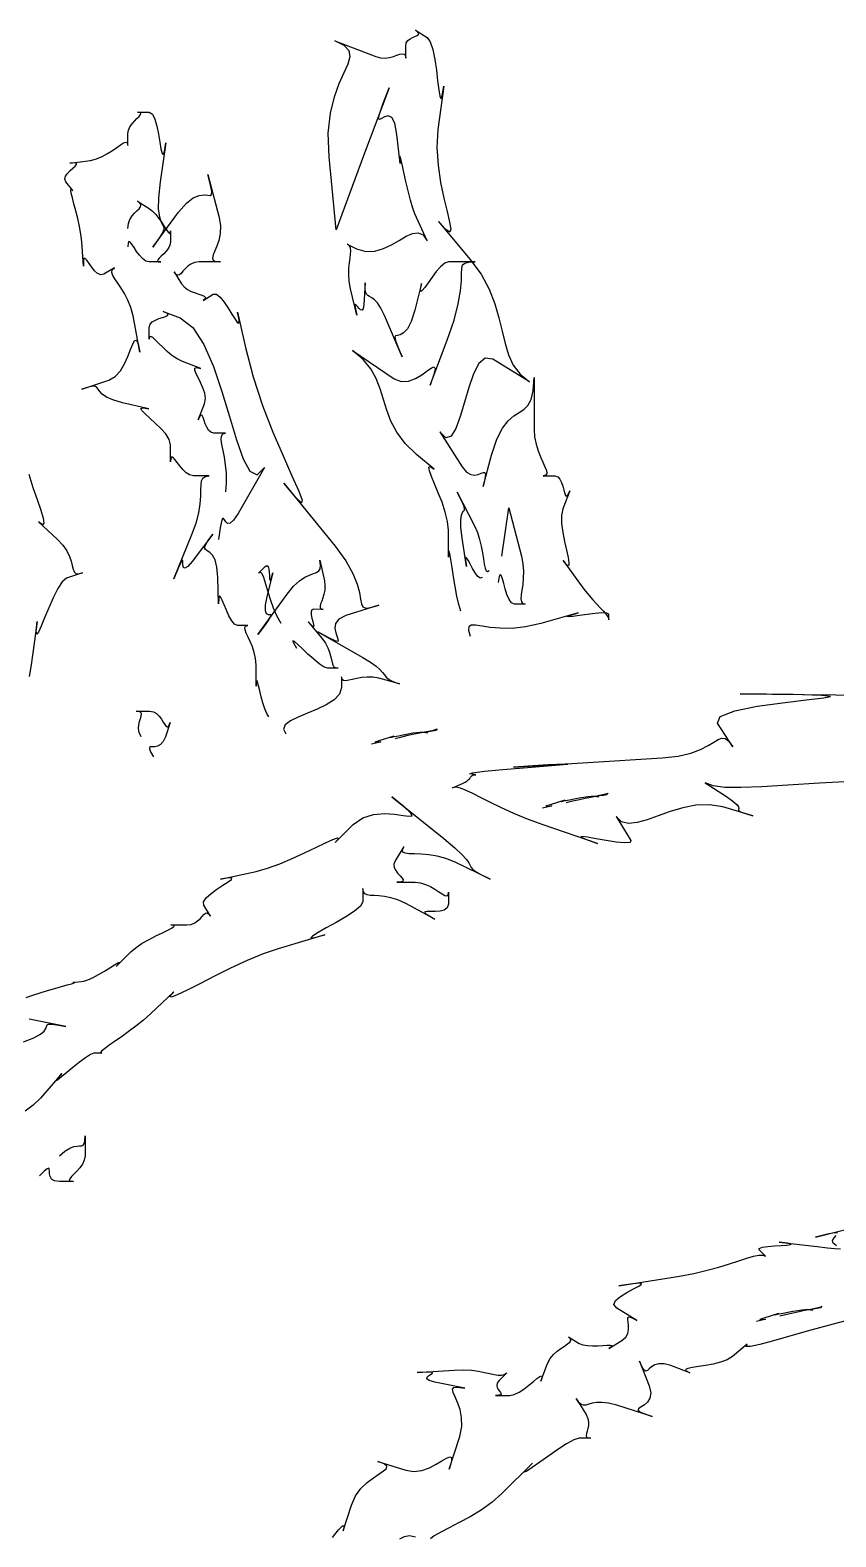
# Model space of a CAD drawing. Extents: x 20 to 243, y 20 to 241.
# Drawn here: x 85.7 to 123.4, y 166.4 to 236.8 of the extents above; entities that cross this region are included whole.
import ezdxf

# ---------------------------------------------------------------- set-up
doc = ezdxf.new("R2010")
doc.units = 0

msp = doc.modelspace()

# ---------------------------------------------------------------- linework, layer by layer
for points in [[(105.854, 209.678), (105.762, 209.982), (105.674, 210.377), (105.592, 210.824), (105.517, 211.285), (105.45, 211.722), (105.393, 212.096), (105.346, 212.369), (105.311, 212.504), (105.29, 212.461), (105.282, 212.203), (105.282, 213.465), (105.241, 213.871), (105.133, 214.313), (104.98, 214.769), (104.807, 215.213), (104.635, 215.624), (104.488, 215.976), (104.389, 216.245), (104.36, 216.408), (104.425, 216.442), (104.607, 216.321), (103.782, 217.006), (103.249, 217.523), (102.865, 218.043), (102.593, 218.561), (102.398, 219.075), (102.243, 219.581), (102.091, 220.075), (101.906, 220.553), (101.652, 221.013), (101.292, 221.449), (100.79, 221.86), (102.74, 220.54), (103.072, 220.41), (103.408, 220.43), (103.733, 220.552), (104.031, 220.727), (104.288, 220.909), (104.489, 221.049), (104.617, 221.1), (104.659, 221.015), (104.599, 220.746), (104.422, 220.244), (105.225, 222.355), (105.544, 223.289), (105.74, 224.049), (105.845, 224.653), (105.887, 225.119), (105.897, 225.464), (105.906, 225.707), (105.944, 225.865), (106.04, 225.955), (106.225, 225.996), (106.53, 226.006), (105.282, 226.006), (105.105, 225.944), (104.91, 225.782), (104.709, 225.553), (104.512, 225.293), (104.33, 225.036), (104.174, 224.815), (104.055, 224.667), (103.983, 224.624), (103.97, 224.721), (104.025, 224.994), (103.712, 223.756), (103.538, 223.217), (103.358, 222.877), (103.182, 222.688), (103.023, 222.602), (102.894, 222.571), (102.806, 222.547), (102.772, 222.483), (102.804, 222.33), (102.914, 222.041), (103.115, 221.568), (102.282, 223.506), (102.113, 223.852), (101.958, 224.089), (101.819, 224.242), (101.696, 224.335), (101.591, 224.394), (101.506, 224.442), (101.442, 224.505), (101.401, 224.607), (101.383, 224.773), (101.39, 225.026), (101.322, 224.006), (101.291, 223.825), (101.238, 223.757), (101.171, 223.771), (101.098, 223.834), (101.027, 223.917), (100.966, 223.987), (100.923, 224.014), (100.907, 223.965), (100.926, 223.811), (100.988, 223.519), (100.702, 224.756), (100.64, 225.109), (100.618, 225.427), (100.625, 225.711), (100.649, 225.962), (100.68, 226.181), (100.706, 226.369), (100.717, 226.527), (100.701, 226.656), (100.646, 226.759), (100.543, 226.834), (100.982, 226.624), (101.421, 226.496), (101.843, 226.511), (102.244, 226.63), (102.623, 226.811), (102.977, 227.017), (103.304, 227.205), (103.6, 227.338), (103.865, 227.374), (104.094, 227.274), (104.286, 226.998), (103.712, 228.256), (103.612, 228.526), (103.505, 228.895), (103.396, 229.325), (103.291, 229.774), (103.194, 230.201), (103.11, 230.568), (103.046, 230.833), (103.006, 230.956), (102.996, 230.896), (103.021, 230.615), (102.874, 231.97), (102.772, 232.494), (102.627, 232.76), (102.461, 232.837), (102.295, 232.798), (102.15, 232.715), (102.049, 232.66), (102.012, 232.704), (102.06, 232.919), (102.216, 233.377), (102.5, 234.15), (101.314, 230.97), (100.023, 227.506), (100.023, 227.506), (99.695, 230.92), (99.695, 230.92), (99.66, 232.031), (99.759, 232.96), (99.945, 233.729), (100.175, 234.357), (100.404, 234.866), (100.586, 235.276), (100.678, 235.608), (100.634, 235.883), (100.409, 236.121), (99.96, 236.344), (101.883, 235.606), (102.109, 235.547), (102.324, 235.539), (102.525, 235.566), (102.708, 235.615), (102.871, 235.67), (103.011, 235.717), (103.125, 235.741), (103.21, 235.728), (103.264, 235.663), (103.282, 235.531), (103.282, 236.096), (103.31, 236.246), (103.382, 236.359), (103.483, 236.443), (103.599, 236.507), (103.713, 236.556), (103.811, 236.598), (103.877, 236.641), (103.896, 236.692), (103.853, 236.758), (103.732, 236.846), (104.282, 236.506), (104.43, 236.305), (104.548, 235.944), (104.641, 235.48), (104.715, 234.972), (104.775, 234.478), (104.827, 234.054), (104.876, 233.76), (104.927, 233.652), (104.987, 233.788), (105.06, 234.227), (104.788, 232.197), (104.74, 231.363), (104.792, 230.529), (104.911, 229.728), (105.063, 228.994), (105.216, 228.361), (105.335, 227.863), (105.387, 227.534), (105.339, 227.407), (105.157, 227.517), (104.808, 227.898), (106.288, 226.142), (106.81, 225.429), (107.187, 224.729), (107.453, 224.048), (107.644, 223.394), (107.791, 222.773), (107.929, 222.192), (108.092, 221.658), (108.313, 221.177), (108.627, 220.757), (109.066, 220.403), (107.354, 221.462), (107, 221.515), (106.702, 221.256), (106.449, 220.768), (106.227, 220.136), (106.025, 219.444), (105.83, 218.778), (105.63, 218.221), (105.412, 217.859), (105.165, 217.776), (104.875, 218.057), (105.925, 216.421), (106.125, 216.183), (106.32, 216.068), (106.504, 216.043), (106.669, 216.074), (106.81, 216.125), (106.918, 216.164), (106.988, 216.156), (107.012, 216.066), (106.984, 215.861), (106.897, 215.507), (107.295, 216.975), (107.542, 217.715), (107.804, 218.232), (108.071, 218.578), (108.334, 218.804), (108.583, 218.964), (108.809, 219.11), (109.001, 219.294), (109.151, 219.568), (109.248, 219.985), (109.282, 220.598), (109.282, 218.173), (109.309, 217.822), (109.379, 217.49), (109.477, 217.179), (109.589, 216.895), (109.7, 216.643), (109.795, 216.426), (109.859, 216.249), (109.877, 216.117), (109.835, 216.035), (109.718, 216.006), (110.251, 216.006), (110.391, 215.964), (110.497, 215.852), (110.575, 215.695), (110.634, 215.516), (110.679, 215.338), (110.717, 215.187), (110.757, 215.084), (110.805, 215.055), (110.867, 215.122), (110.952, 215.309), (110.625, 214.458), (110.567, 214.155), (110.575, 213.779), (110.63, 213.362), (110.711, 212.937), (110.799, 212.537), (110.874, 212.194), (110.917, 211.94), (110.907, 211.809), (110.824, 211.834), (110.65, 212.046), (111.407, 210.99), (111.629, 210.692), (111.84, 210.431), (112.036, 210.204), (112.215, 210.006), (112.375, 209.836), (112.512, 209.689), (112.624, 209.564), (112.708, 209.456), (112.76, 209.362), (112.779, 209.28), (112.775, 209.538), (112.687, 209.589), (112.458, 209.595), (112.135, 209.57), (111.767, 209.526), (111.403, 209.476), (111.092, 209.434), (110.882, 209.412), (110.821, 209.423), (110.958, 209.481), (111.342, 209.597), (109.598, 209.097), (108.889, 208.938), (108.257, 208.874), (107.705, 208.876), (107.235, 208.919), (106.85, 208.974), (106.553, 209.016), (106.347, 209.017), (106.235, 208.951), (106.219, 208.79), (106.303, 208.509)], [(96.88, 204.742), (96.783, 204.889), (96.691, 205.113), (96.606, 205.385), (96.527, 205.675), (96.458, 205.954), (96.398, 206.194), (96.349, 206.364), (96.313, 206.435), (96.29, 206.378), (96.282, 206.164), (96.282, 207.173), (96.258, 207.469), (96.196, 207.751), (96.109, 208.013), (96.009, 208.254), (95.911, 208.468), (95.826, 208.651), (95.769, 208.801), (95.753, 208.912), (95.79, 208.982), (95.894, 209.006), (95.421, 209.006), (95.28, 209.068), (95.143, 209.23), (95.014, 209.459), (94.894, 209.719), (94.786, 209.976), (94.694, 210.197), (94.62, 210.346), (94.566, 210.388), (94.536, 210.291), (94.532, 210.019), (94.499, 211.256), (94.454, 211.74), (94.362, 212.074), (94.243, 212.29), (94.115, 212.422), (93.999, 212.502), (93.913, 212.563), (93.877, 212.638), (93.91, 212.759), (94.031, 212.96), (94.261, 213.273), (93.295, 212.006), (93.085, 211.765), (92.957, 211.686), (92.89, 211.723), (92.865, 211.826), (92.86, 211.95), (92.856, 212.044), (92.831, 212.063), (92.766, 211.959), (92.64, 211.683), (92.432, 211.188), (93.284, 213.256), (93.478, 213.797), (93.599, 214.275), (93.665, 214.692), (93.694, 215.048), (93.704, 215.347), (93.713, 215.588), (93.738, 215.773), (93.797, 215.903), (93.909, 215.981), (94.09, 216.006), (93.349, 216.006), (93.177, 216.046), (93.013, 216.151), (92.86, 216.298), (92.72, 216.466), (92.596, 216.632), (92.489, 216.774), (92.402, 216.87), (92.337, 216.897), (92.296, 216.834), (92.282, 216.659), (92.282, 217.456), (92.22, 217.705), (92.058, 217.965), (91.829, 218.226), (91.569, 218.476), (91.312, 218.705), (91.091, 218.901), (90.943, 219.053), (90.9, 219.151), (90.997, 219.184), (91.27, 219.14), (90.032, 219.426), (89.587, 219.553), (89.283, 219.687), (89.087, 219.82), (88.97, 219.944), (88.899, 220.051), (88.842, 220.133), (88.77, 220.184), (88.649, 220.194), (88.449, 220.156), (88.138, 220.063), (89.393, 220.476), (89.693, 220.647), (89.937, 220.915), (90.133, 221.242), (90.29, 221.586), (90.415, 221.908), (90.517, 222.169), (90.603, 222.328), (90.683, 222.344), (90.764, 222.18), (90.854, 221.794), (90.529, 223.494), (90.428, 223.882), (90.291, 224.224), (90.133, 224.525), (89.968, 224.788), (89.811, 225.016), (89.677, 225.211), (89.579, 225.378), (89.534, 225.519), (89.554, 225.637), (89.655, 225.736), (89.168, 225.435), (89.02, 225.403), (88.874, 225.468), (88.731, 225.599), (88.598, 225.765), (88.478, 225.937), (88.374, 226.084), (88.292, 226.175), (88.235, 226.181), (88.208, 226.071), (88.215, 225.815), (88.132, 226.947), (88.091, 227.3), (88.025, 227.671), (87.943, 228.042), (87.854, 228.399), (87.767, 228.725), (87.694, 229.004), (87.642, 229.222), (87.621, 229.361), (87.641, 229.407), (87.712, 229.344), (87.382, 229.756), (87.333, 229.884), (87.367, 230.017), (87.459, 230.15), (87.583, 230.277), (87.713, 230.394), (87.824, 230.493), (87.891, 230.571), (87.888, 230.621), (87.789, 230.639), (87.57, 230.619), (88.532, 230.756), (88.815, 230.824), (89.084, 230.934), (89.335, 231.072), (89.564, 231.22), (89.768, 231.364), (89.943, 231.487), (90.086, 231.573), (90.192, 231.608), (90.259, 231.574), (90.282, 231.456), (90.282, 232.006), (90.31, 232.168), (90.382, 232.321), (90.483, 232.465), (90.599, 232.596), (90.713, 232.712), (90.811, 232.812), (90.877, 232.894), (90.896, 232.955), (90.853, 232.993), (90.732, 233.006), (91.282, 233.006), (91.433, 232.917), (91.553, 232.683), (91.648, 232.353), (91.723, 231.979), (91.784, 231.609), (91.836, 231.294), (91.885, 231.083), (91.937, 231.028), (91.996, 231.176), (92.069, 231.579), (91.797, 229.756), (91.715, 229.006), (91.71, 228.475), (91.759, 228.119), (91.835, 227.892), (91.914, 227.748), (91.969, 227.643), (91.976, 227.53), (91.909, 227.364), (91.742, 227.101), (91.45, 226.694), (92.659, 228.341), (93.024, 228.763), (93.346, 229.006), (93.622, 229.116), (93.848, 229.14), (94.023, 229.125), (94.143, 229.116), (94.206, 229.162), (94.209, 229.308), (94.151, 229.601), (94.027, 230.088), (94.55, 228.091), (94.615, 227.689), (94.604, 227.331), (94.541, 227.017), (94.449, 226.747), (94.352, 226.519), (94.274, 226.333), (94.239, 226.189), (94.269, 226.087), (94.389, 226.026), (94.622, 226.006), (93.629, 226.006), (93.41, 225.978), (93.23, 225.905), (93.084, 225.802), (92.964, 225.684), (92.865, 225.568), (92.78, 225.468), (92.702, 225.401), (92.625, 225.382), (92.542, 225.426), (92.447, 225.549), (92.792, 224.99), (92.917, 224.84), (93.075, 224.722), (93.251, 224.629), (93.432, 224.557), (93.602, 224.498), (93.748, 224.448), (93.856, 224.4), (93.91, 224.348), (93.897, 224.287), (93.803, 224.21), (94.27, 224.498), (94.425, 224.5), (94.604, 224.363), (94.793, 224.132), (94.981, 223.852), (95.156, 223.567), (95.306, 223.324), (95.419, 223.167), (95.483, 223.142), (95.487, 223.293), (95.418, 223.665), (95.782, 222.005), (96.143, 220.63), (96.588, 219.296), (97.071, 218.049), (97.544, 216.936), (97.962, 216.002), (98.278, 215.295), (98.444, 214.861), (98.415, 214.746), (98.143, 214.997), (97.582, 215.66), (99.986, 212.71), (100.484, 212.027), (100.813, 211.44), (101.012, 210.947), (101.119, 210.547), (101.173, 210.236), (101.214, 210.013), (101.281, 209.875), (101.412, 209.821), (101.646, 209.848), (102.023, 209.954), (100.486, 209.471), (100.156, 209.307), (99.998, 209.102), (99.965, 208.879), (100.008, 208.661), (100.079, 208.47), (100.13, 208.328), (100.113, 208.259), (99.979, 208.286), (99.68, 208.43), (99.168, 208.714), (101.282, 207.506), (101.638, 207.288), (101.896, 207.102), (102.076, 206.944), (102.202, 206.811), (102.293, 206.697), (102.372, 206.599), (102.46, 206.514), (102.579, 206.436), (102.75, 206.361), (102.995, 206.286), (102.032, 206.541), (101.749, 206.592), (101.48, 206.599), (101.23, 206.575), (101, 206.532), (100.796, 206.484), (100.621, 206.444), (100.478, 206.422), (100.372, 206.434), (100.305, 206.49), (100.282, 206.604), (100.282, 206.113), (100.188, 205.801), (99.935, 205.532), (99.569, 205.299), (99.136, 205.093), (98.681, 204.906), (98.25, 204.728), (97.889, 204.551), (97.644, 204.366), (97.559, 204.166), (97.681, 203.941)], [(90.282, 227.565), (90.31, 227.8), (90.382, 227.995), (90.483, 228.156), (90.599, 228.288), (90.713, 228.4), (90.811, 228.495), (90.877, 228.581), (90.896, 228.665), (90.853, 228.751), (90.732, 228.846), (91.282, 228.506), (91.444, 228.38), (91.597, 228.218), (91.741, 228.033), (91.872, 227.844), (91.988, 227.664), (92.088, 227.51), (92.17, 227.397), (92.231, 227.342), (92.269, 227.359), (92.282, 227.465), (92.282, 226.947), (92.255, 226.795), (92.182, 226.65), (92.081, 226.516), (91.965, 226.392), (91.851, 226.282), (91.753, 226.188), (91.687, 226.111), (91.668, 226.054), (91.711, 226.018), (91.832, 226.006), (91.282, 226.006), (91.12, 226.049), (90.967, 226.161), (90.824, 226.32), (90.692, 226.5), (90.576, 226.678), (90.476, 226.831), (90.394, 226.934), (90.333, 226.964), (90.295, 226.896), (90.282, 226.708)], [(94.861, 215.256), (94.902, 215.701), (94.897, 216.123), (94.859, 216.517), (94.802, 216.877), (94.741, 217.198), (94.688, 217.474), (94.658, 217.698), (94.665, 217.865), (94.723, 217.97), (94.846, 218.006), (94.313, 218.006), (94.171, 218.044), (94.061, 218.143), (93.975, 218.282), (93.909, 218.44), (93.856, 218.597), (93.811, 218.732), (93.767, 218.822), (93.718, 218.848), (93.658, 218.789), (93.582, 218.623), (93.871, 219.377), (93.913, 219.615), (93.882, 219.869), (93.799, 220.126), (93.688, 220.375), (93.571, 220.603), (93.471, 220.799), (93.411, 220.95), (93.413, 221.045), (93.501, 221.071), (93.696, 221.017), (92.84, 221.346), (92.588, 221.47), (92.349, 221.634), (92.125, 221.821), (91.921, 222.015), (91.74, 222.199), (91.584, 222.357), (91.457, 222.472), (91.362, 222.527), (91.303, 222.506), (91.282, 222.393), (91.282, 222.943), (91.322, 223.09), (91.427, 223.203), (91.574, 223.29), (91.742, 223.356), (91.908, 223.409), (92.05, 223.455), (92.146, 223.5), (92.174, 223.55), (92.111, 223.612), (91.935, 223.693), (92.734, 223.386), (93.326, 222.935), (93.839, 222.141), (94.287, 221.112), (94.682, 219.956), (95.037, 218.781), (95.367, 217.696), (95.682, 216.807), (95.998, 216.223), (96.327, 216.053), (96.681, 216.403), (95.441, 214.247), (95.228, 213.931), (95.067, 213.793), (94.95, 213.784), (94.865, 213.851), (94.805, 213.945), (94.758, 214.015), (94.716, 214.009), (94.669, 213.877), (94.607, 213.568), (94.52, 213.031)], [(85.65, 216.08), (85.849, 215.46), (86.045, 214.892), (86.212, 214.404), (86.327, 214.026), (86.364, 213.789), (86.301, 213.721), (86.112, 213.851), (86.979, 213.051), (87.244, 212.767), (87.43, 212.494), (87.552, 212.239), (87.631, 212.008), (87.682, 211.806), (87.725, 211.641), (87.777, 211.518), (87.856, 211.445), (87.981, 211.426), (88.168, 211.468), (87.418, 211.218), (87.22, 211.056), (87.009, 210.734), (86.794, 210.307), (86.585, 209.833), (86.394, 209.369), (86.229, 208.972), (86.103, 208.699), (86.024, 208.606), (86.003, 208.751), (86.05, 209.189), (85.767, 207.173), (85.675, 206.629)], [(106.863, 211.254), (106.759, 211.226), (106.644, 211.311), (106.523, 211.473), (106.405, 211.677), (106.296, 211.886), (106.202, 212.064), (106.131, 212.177), (106.088, 212.187), (106.082, 212.06), (106.118, 211.76), (105.918, 213.089), (105.858, 213.609), (105.853, 213.955), (105.885, 214.167), (105.937, 214.286), (105.991, 214.349), (106.031, 214.399), (106.038, 214.472), (105.996, 214.61), (105.886, 214.852), (105.693, 215.238), (106.499, 213.67), (106.636, 213.357), (106.739, 213.034), (106.815, 212.712), (106.872, 212.404), (106.916, 212.123), (106.953, 211.882), (106.992, 211.694), (107.038, 211.571), (107.1, 211.527), (107.182, 211.573)], [(107.783, 212.256), (108.11, 214.506), (108.11, 214.506), (108.696, 212.256), (108.696, 212.256), (108.766, 211.892), (108.79, 211.547), (108.781, 211.224), (108.752, 210.929), (108.716, 210.667), (108.685, 210.442), (108.673, 210.258), (108.691, 210.121), (108.753, 210.036), (108.871, 210.006), (108.369, 210.006), (108.23, 210.068), (108.113, 210.23), (108.016, 210.459), (107.934, 210.719), (107.865, 210.976), (107.805, 211.197), (107.752, 211.346), (107.703, 211.388), (107.654, 211.291), (107.602, 211.019)], [(97.453, 209.103), (97.257, 209.458), (97.097, 209.821), (96.967, 210.18), (96.861, 210.52), (96.774, 210.83), (96.698, 211.096), (96.629, 211.305), (96.56, 211.443), (96.486, 211.498), (96.4, 211.457), (96.713, 211.77), (96.791, 211.81), (96.844, 211.759), (96.876, 211.646), (96.895, 211.499), (96.906, 211.346), (96.915, 211.215), (96.93, 211.135), (96.955, 211.133), (96.998, 211.237), (97.064, 211.477), (96.797, 210.423), (96.709, 209.975), (96.706, 209.707), (96.759, 209.572), (96.841, 209.526), (96.924, 209.523), (96.98, 209.519), (96.98, 209.468), (96.897, 209.326), (96.703, 209.046), (96.37, 208.585), (97.743, 210.477), (98.041, 210.839), (98.316, 211.092), (98.564, 211.26), (98.783, 211.366), (98.968, 211.436), (99.116, 211.492), (99.222, 211.559), (99.284, 211.661), (99.298, 211.822), (99.259, 212.065), (99.478, 211.09), (99.505, 210.872), (99.495, 210.666), (99.458, 210.475), (99.406, 210.302), (99.351, 210.148), (99.304, 210.016), (99.277, 209.908), (99.28, 209.826), (99.326, 209.773), (99.426, 209.75), (98.99, 209.772), (98.894, 209.74), (98.857, 209.645), (98.861, 209.508), (98.892, 209.351), (98.933, 209.195), (98.968, 209.062), (98.98, 208.972), (98.954, 208.948), (98.874, 209.01), (98.722, 209.18), (99.363, 208.409), (99.527, 208.182), (99.642, 207.967), (99.719, 207.766), (99.77, 207.582), (99.805, 207.418), (99.835, 207.278), (99.871, 207.163), (99.926, 207.078), (100.008, 207.025), (100.13, 207.006), (99.645, 207.006), (99.467, 207.064), (99.237, 207.215), (98.977, 207.428), (98.71, 207.671), (98.457, 207.911), (98.241, 208.116), (98.082, 208.255), (98.004, 208.295), (98.027, 208.204), (98.174, 207.95)], [(124.425, 201.727), (122.642, 201.634), (121.154, 201.543), (119.935, 201.468), (118.963, 201.427), (118.213, 201.433), (117.66, 201.504), (117.281, 201.653), (118.282, 201.006), (118.587, 200.793), (118.762, 200.638), (118.842, 200.529), (118.86, 200.456), (118.849, 200.406), (118.842, 200.368), (118.873, 200.331), (118.974, 200.284), (119.18, 200.215), (119.522, 200.112), (118.114, 200.521), (117.483, 200.627), (116.855, 200.601), (116.241, 200.482), (115.649, 200.305), (115.09, 200.106), (114.574, 199.923), (114.109, 199.792), (113.705, 199.749), (113.373, 199.832), (113.121, 200.076), (113.815, 198.953), (113.772, 198.86), (113.518, 198.844), (113.123, 198.883), (112.656, 198.955), (112.187, 199.037), (111.786, 199.107), (111.523, 199.142), (111.466, 199.121), (111.687, 199.021), (112.254, 198.819), (109.708, 199.686), (108.983, 199.951), (108.334, 200.219), (107.757, 200.481), (107.249, 200.729), (106.806, 200.953), (106.426, 201.146), (106.105, 201.298), (105.84, 201.401), (105.627, 201.446), (105.463, 201.423), (105.931, 201.619), (106.055, 201.68), (106.149, 201.742), (106.221, 201.803), (106.274, 201.861), (106.316, 201.915), (106.353, 201.96), (106.389, 201.996), (106.431, 202.02), (106.485, 202.029), (106.557, 202.021), (106.282, 202.077), (106.408, 202.121), (106.974, 202.189), (107.822, 202.269), (108.793, 202.353), (109.729, 202.431), (110.47, 202.493), (110.859, 202.529), (110.738, 202.529), (109.946, 202.485), (108.326, 202.385), (115.282, 202.819), (116.022, 202.904), (116.611, 203.044), (117.07, 203.214), (117.423, 203.392), (117.692, 203.554), (117.9, 203.679), (118.071, 203.742), (118.226, 203.722), (118.39, 203.595), (118.584, 203.338), (117.861, 204.436), (117.984, 204.758), (118.676, 205.021), (119.722, 205.232), (120.907, 205.398), (122.016, 205.526), (122.836, 205.621), (123.151, 205.691), (122.747, 205.742), (121.41, 205.782), (118.924, 205.815), (129.361, 205.706)], [(90.906, 203.805), (90.817, 204.001), (90.784, 204.186), (90.794, 204.359), (90.828, 204.516), (90.872, 204.656), (90.91, 204.775), (90.925, 204.873), (90.9, 204.945), (90.822, 204.99), (90.672, 205.006), (91.306, 205.006), (91.48, 204.973), (91.627, 204.886), (91.75, 204.765), (91.853, 204.626), (91.941, 204.488), (92.016, 204.371), (92.082, 204.291), (92.144, 204.268), (92.205, 204.32), (92.269, 204.466), (92.048, 203.805), (91.941, 203.577), (91.815, 203.439), (91.68, 203.368), (91.549, 203.342), (91.433, 203.338), (91.343, 203.334), (91.292, 203.308), (91.291, 203.237), (91.351, 203.099), (91.484, 202.871)], [(102.782, 203.731), (103.103, 203.807), (103.404, 203.875), (103.682, 203.935), (103.935, 203.986), (104.159, 204.032), (104.351, 204.07), (104.508, 204.103), (104.628, 204.131), (104.708, 204.155), (104.745, 204.174), (104.699, 204.115), (104.667, 204.097), (104.606, 204.08), (104.526, 204.065), (104.438, 204.051), (104.352, 204.038), (104.279, 204.027), (104.228, 204.018), (104.21, 204.012), (104.236, 204.007), (104.315, 204.006), (103.949, 204.006), (103.807, 203.996), (103.614, 203.968), (103.392, 203.929), (103.16, 203.884), (102.939, 203.84), (102.75, 203.803), (102.613, 203.777), (102.548, 203.77), (102.577, 203.787), (102.72, 203.833), (102.032, 203.622), (101.885, 203.574), (101.837, 203.55), (101.861, 203.545), (101.929, 203.552), (102.012, 203.563), (102.082, 203.573), (102.113, 203.574), (102.075, 203.56), (101.941, 203.524), (101.682, 203.46)], [(85.532, 191.616), (85.841, 191.723), (86.178, 191.83), (86.526, 191.935), (86.865, 192.033), (87.178, 192.122), (87.446, 192.198), (87.652, 192.259), (87.776, 192.3), (87.802, 192.319), (87.71, 192.312), (88.232, 192.381), (88.42, 192.436), (88.656, 192.545), (88.919, 192.69), (89.188, 192.851), (89.442, 193.008), (89.66, 193.143), (89.82, 193.236), (89.901, 193.268), (89.883, 193.218), (89.745, 193.069), (90.432, 193.756), (90.671, 193.958), (90.961, 194.15), (91.279, 194.329), (91.6, 194.493), (91.901, 194.639), (92.159, 194.764), (92.351, 194.866), (92.453, 194.942), (92.442, 194.99), (92.294, 195.006), (93.041, 195.006), (93.245, 195.031), (93.413, 195.098), (93.55, 195.191), (93.662, 195.297), (93.756, 195.402), (93.837, 195.492), (93.91, 195.553), (93.982, 195.57), (94.058, 195.531), (94.145, 195.419), (93.832, 195.925), (93.823, 196.091), (93.954, 196.28), (94.179, 196.479), (94.454, 196.676), (94.733, 196.859), (94.972, 197.016), (95.126, 197.135), (95.149, 197.204), (94.996, 197.21), (94.623, 197.142), (96.284, 197.506), (96.814, 197.655), (97.387, 197.867), (97.975, 198.117), (98.547, 198.381), (99.074, 198.633), (99.526, 198.849), (99.873, 199.004), (100.085, 199.073), (100.134, 199.032), (99.989, 198.856), (100.828, 199.695), (101.277, 200.011), (101.775, 200.168), (102.282, 200.211), (102.756, 200.182), (103.157, 200.127), (103.444, 200.089), (103.576, 200.113), (103.513, 200.243), (103.213, 200.522), (102.635, 200.996), (105.068, 199.045), (105.577, 198.618), (105.914, 198.3), (106.12, 198.068), (106.234, 197.903), (106.296, 197.783), (106.346, 197.689), (106.424, 197.598), (106.571, 197.49), (106.826, 197.344), (107.229, 197.14), (105.593, 197.941), (105.162, 198.117), (104.747, 198.227), (104.358, 198.288), (104.004, 198.315), (103.696, 198.325), (103.444, 198.334), (103.258, 198.358), (103.148, 198.412), (103.124, 198.512), (103.196, 198.675), (102.784, 198.01), (102.727, 197.847), (102.744, 197.693), (102.813, 197.549), (102.912, 197.418), (103.019, 197.301), (103.109, 197.2), (103.162, 197.119), (103.154, 197.057), (103.062, 197.019), (102.866, 197.006), (103.723, 197.006), (103.975, 196.978), (104.214, 196.903), (104.438, 196.798), (104.642, 196.678), (104.824, 196.56), (104.98, 196.458), (105.107, 196.39), (105.202, 196.37), (105.262, 196.415), (105.282, 196.54), (105.282, 195.971), (105.227, 195.801), (105.085, 195.699), (104.887, 195.649), (104.665, 195.634), (104.452, 195.635), (104.279, 195.635), (104.179, 195.617), (104.184, 195.563), (104.327, 195.457), (104.638, 195.28), (103.282, 196.006), (102.916, 196.175), (102.584, 196.281), (102.287, 196.341), (102.027, 196.368), (101.803, 196.379), (101.619, 196.389), (101.473, 196.412), (101.368, 196.464), (101.304, 196.561), (101.282, 196.716), (101.282, 196.081), (101.173, 195.888), (100.886, 195.649), (100.483, 195.386), (100.024, 195.118), (99.569, 194.865), (99.18, 194.649), (98.917, 194.489), (98.841, 194.406), (99.014, 194.42), (99.494, 194.551), (97.31, 193.896), (96.613, 193.653), (95.86, 193.337), (95.089, 192.978), (94.338, 192.608), (93.648, 192.258), (93.055, 191.957), (92.6, 191.738), (92.32, 191.63), (92.255, 191.665), (92.444, 191.873), (91.351, 190.856), (91.012, 190.557), (90.658, 190.273), (90.305, 190.008), (89.967, 189.765), (89.658, 189.549), (89.393, 189.364), (89.187, 189.213), (89.053, 189.101), (89.007, 189.03), (89.062, 189.006), (88.691, 189.006), (88.532, 188.949), (88.298, 188.798), (88.017, 188.585), (87.719, 188.343), (87.432, 188.104), (87.187, 187.899), (87.012, 187.761), (86.937, 187.721), (86.99, 187.812), (87.2, 188.065), (86.202, 186.914), (85.857, 186.576), (85.48, 186.297)], [(110.782, 200.731), (111.103, 200.807), (111.404, 200.875), (111.682, 200.935), (111.935, 200.986), (112.159, 201.032), (112.351, 201.07), (112.508, 201.103), (112.628, 201.131), (112.708, 201.155), (112.745, 201.174), (112.699, 201.115), (112.667, 201.097), (112.606, 201.08), (112.526, 201.065), (112.438, 201.051), (112.352, 201.038), (112.279, 201.027), (112.228, 201.018), (112.21, 201.012), (112.236, 201.007), (112.315, 201.006), (111.949, 201.006), (111.807, 200.996), (111.614, 200.968), (111.392, 200.929), (111.16, 200.884), (110.939, 200.84), (110.75, 200.803), (110.613, 200.777), (110.548, 200.77), (110.577, 200.787), (110.72, 200.833), (110.032, 200.622), (109.885, 200.574), (109.837, 200.55), (109.861, 200.545), (109.929, 200.552), (110.012, 200.563), (110.082, 200.573), (110.113, 200.574), (110.075, 200.56), (109.941, 200.524), (109.682, 200.46)], [(85.413, 189.548), (85.896, 189.727), (86.202, 189.892), (86.374, 190.039), (86.454, 190.164), (86.485, 190.263), (86.509, 190.334), (86.569, 190.372), (86.707, 190.374), (86.965, 190.337), (87.385, 190.257), (85.664, 190.6)], [(87.082, 184.206), (87.342, 184.434), (87.565, 184.572), (87.753, 184.643), (87.908, 184.669), (88.032, 184.673), (88.128, 184.676), (88.199, 184.703), (88.247, 184.774), (88.274, 184.912), (88.282, 185.139), (88.282, 184.206), (88.249, 184.012), (88.163, 183.828), (88.041, 183.656), (87.902, 183.499), (87.765, 183.359), (87.647, 183.238), (87.568, 183.141), (87.545, 183.068), (87.597, 183.022), (87.742, 183.006), (87.082, 183.006), (86.854, 183.039), (86.716, 183.123), (86.645, 183.24), (86.619, 183.369), (86.615, 183.489), (86.612, 183.582), (86.586, 183.627), (86.515, 183.603), (86.376, 183.492), (86.149, 183.273)], [(123.472, 180.615), (123.334, 180.613), (123.011, 180.55), (122.449, 180.412), (124.782, 181.006)], [(123.43, 180.007), (123.27, 180.122), (123.249, 180.247), (123.313, 180.371), (123.407, 180.482)], [(99.85, 166.369), (100.133, 166.715), (100.324, 166.906), (100.404, 166.903), (100.358, 166.668), (100.743, 167.882), (100.934, 168.31), (101.188, 168.658), (101.476, 168.937), (101.768, 169.16), (102.036, 169.336), (102.249, 169.477), (102.379, 169.595), (102.395, 169.701), (102.27, 169.806), (101.973, 169.922), (103.282, 169.506), (103.669, 169.448), (104.041, 169.5), (104.389, 169.624), (104.703, 169.786), (104.973, 169.951), (105.189, 170.081), (105.342, 170.142), (105.421, 170.099), (105.418, 169.914), (105.321, 169.554), (105.808, 171.089), (105.903, 171.558), (105.897, 171.98), (105.823, 172.353), (105.711, 172.673), (105.594, 172.939), (105.503, 173.148), (105.471, 173.295), (105.529, 173.38), (105.708, 173.399), (106.042, 173.348), (104.639, 173.634), (104.381, 173.707), (104.274, 173.782), (104.278, 173.856), (104.348, 173.926), (104.444, 173.988), (104.522, 174.04), (104.541, 174.079), (104.459, 174.1), (104.233, 174.102), (103.82, 174.08), (105.551, 174.194), (105.98, 174.205), (106.355, 174.184), (106.683, 174.14), (106.966, 174.085), (107.211, 174.028), (107.421, 173.979), (107.602, 173.949), (107.757, 173.947), (107.892, 173.983), (108.011, 174.069), (107.634, 173.692), (107.556, 173.581), (107.538, 173.476), (107.561, 173.377), (107.61, 173.287), (107.667, 173.207), (107.715, 173.139), (107.739, 173.083), (107.72, 173.041), (107.642, 173.015), (107.488, 173.006), (108.147, 173.006), (108.356, 173.047), (108.582, 173.155), (108.811, 173.307), (109.035, 173.479), (109.24, 173.65), (109.416, 173.797), (109.552, 173.896), (109.636, 173.924), (109.657, 173.859), (109.603, 173.678), (109.918, 174.5), (110.035, 174.727), (110.188, 174.916), (110.361, 175.074), (110.54, 175.206), (110.709, 175.317), (110.854, 175.412), (110.96, 175.498), (111.012, 175.578), (110.995, 175.659), (110.894, 175.746), (111.387, 175.441), (111.562, 175.371), (111.779, 175.335), (112.02, 175.325), (112.265, 175.332), (112.496, 175.346), (112.694, 175.357), (112.841, 175.357), (112.916, 175.337), (112.902, 175.286), (112.78, 175.196), (113.389, 175.572), (113.571, 175.73), (113.669, 175.908), (113.705, 176.094), (113.702, 176.273), (113.681, 176.434), (113.664, 176.564), (113.675, 176.648), (113.735, 176.676), (113.867, 176.632), (114.093, 176.505), (113.159, 177.082), (113.021, 177.258), (113.098, 177.447), (113.321, 177.639), (113.622, 177.822), (113.932, 177.986), (114.184, 178.12), (114.31, 178.213), (114.24, 178.254), (113.907, 178.232), (113.243, 178.136), (116.085, 178.591), (116.76, 178.715), (117.376, 178.859), (117.933, 179.011), (118.43, 179.162), (118.866, 179.303), (119.241, 179.423), (119.553, 179.514), (119.802, 179.566), (119.988, 179.569), (120.108, 179.513), (119.814, 179.807), (119.817, 179.883), (119.969, 179.938), (120.223, 179.977), (120.529, 180.003), (120.839, 180.022), (121.103, 180.039), (121.275, 180.058), (121.304, 180.083), (121.143, 180.12), (120.742, 180.173), (122.531, 179.965), (123.001, 179.913), (123.356, 179.879), (123.619, 179.858)], [(120.782, 176.731), (121.103, 176.807), (121.404, 176.875), (121.682, 176.935), (121.935, 176.986), (122.159, 177.032), (122.351, 177.07), (122.508, 177.103), (122.628, 177.131), (122.708, 177.155), (122.745, 177.174), (122.699, 177.115), (122.667, 177.097), (122.606, 177.08), (122.526, 177.065), (122.438, 177.051), (122.352, 177.038), (122.279, 177.027), (122.228, 177.018), (122.21, 177.012), (122.236, 177.007), (122.315, 177.006), (121.949, 177.006), (121.807, 176.996), (121.614, 176.968), (121.392, 176.929), (121.16, 176.884), (120.939, 176.84), (120.75, 176.803), (120.613, 176.777), (120.548, 176.77), (120.577, 176.787), (120.72, 176.833), (120.032, 176.622), (119.885, 176.574), (119.837, 176.55), (119.861, 176.545), (119.929, 176.552), (120.012, 176.563), (120.082, 176.573), (120.113, 176.574), (120.075, 176.56), (119.941, 176.524), (119.682, 176.46)], [(124.39, 176.632), (123.28, 176.345), (122.237, 176.059), (121.294, 175.792), (120.485, 175.564), (119.844, 175.392), (119.403, 175.295), (119.197, 175.292), (119.259, 175.402), (118.567, 174.827), (118.319, 174.676), (118.008, 174.56), (117.663, 174.474), (117.31, 174.409), (116.977, 174.358), (116.692, 174.314), (116.482, 174.27), (116.374, 174.219), (116.397, 174.152), (116.577, 174.063), (115.683, 174.406), (115.366, 174.491), (115.118, 174.491), (114.928, 174.432), (114.783, 174.341), (114.673, 174.244), (114.586, 174.168), (114.508, 174.139), (114.43, 174.185), (114.338, 174.331), (114.222, 174.605), (114.664, 173.452), (114.739, 173.126), (114.702, 172.879), (114.591, 172.697), (114.443, 172.566), (114.293, 172.471), (114.179, 172.396), (114.137, 172.329), (114.204, 172.253), (114.417, 172.155), (114.812, 172.021), (113.151, 172.548), (112.764, 172.646), (112.45, 172.682), (112.2, 172.673), (112, 172.638), (111.841, 172.593), (111.711, 172.557), (111.599, 172.548), (111.493, 172.583), (111.382, 172.68), (111.256, 172.858), (111.716, 172.113), (111.799, 171.934), (111.831, 171.764), (111.826, 171.606), (111.798, 171.46), (111.762, 171.331), (111.731, 171.22), (111.72, 171.13), (111.742, 171.063), (111.812, 171.021), (111.944, 171.006), (111.387, 171.006), (111.152, 170.935), (110.809, 170.748), (110.401, 170.485), (109.968, 170.186), (109.554, 169.889), (109.199, 169.635), (108.945, 169.464), (108.834, 169.415), (108.907, 169.527), (109.208, 169.841), (107.783, 168.416), (107.32, 168.009), (106.815, 167.649), (106.295, 167.333), (105.788, 167.058), (105.321, 166.821), (104.921, 166.617), (104.617, 166.444), (104.435, 166.298)], [(103.738, 166.385), (103.462, 166.437), (103.216, 166.394), (102.997, 166.285)]]:
    msp.add_lwpolyline(points)

doc.saveas('drawing.dxf')
